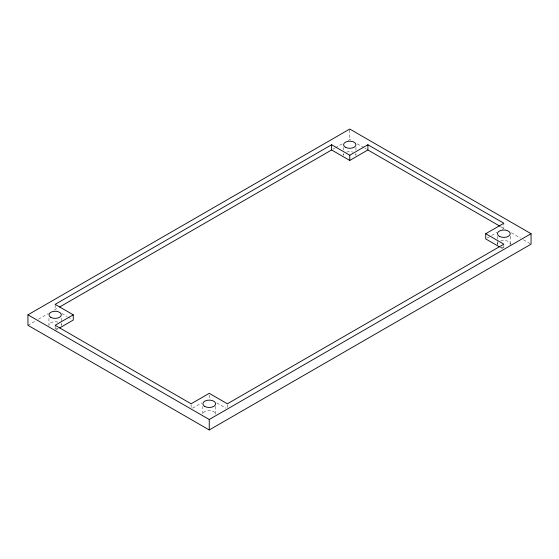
<?xml version="1.0" encoding="UTF-8"?>
<svg xmlns="http://www.w3.org/2000/svg" width="559" height="559" viewBox="0 0 559 559"><rect width="100%" height="100%" fill="white"/><g stroke="black" fill="none" stroke-linecap="round" stroke-linejoin="round"><path stroke-width="0.42" stroke-dasharray="2.79 2.1" d="M27.95 325.296L35.503 320.929M38.529 319.189L48.347 313.515M54.391 310.028L58.164 307.848M333.136 149.099L334.645 148.226M335.4 147.786L342.199 143.866M348.243 140.372L349.752 139.505L351.262 140.372M55.145 330.53L58.919 328.35M192.631 408.161L201.694 402.927M487.238 238.071L491.012 235.884M491.766 235.451L497.056 232.397M502.345 229.344L503.855 228.47L503.855 224.11M357.306 143.866L364.105 147.786M364.859 148.226L366.369 149.099M500.836 226.73L505.364 229.344M511.408 232.837L520.471 238.071M523.497 239.811L531.05 244.171M500.081 247.225L503.855 249.405M61.944 313.515L67.234 316.569M67.988 317.009L71.762 319.189M216.801 402.927L225.864 408.161M510.262 236.324L510.262 244.171M503.855 245.045L503.855 247.665M497.447 236.324L497.447 240.684M497.447 241.558L497.447 244.171M355.943 147.352L355.943 149.973M355.943 153.459L355.943 155.206A6.191 3.578 0 0 0 355.734 154.277M349.752 129.905L349.752 139.505M343.561 147.352L343.561 149.973M343.561 153.459L343.561 155.206A6.191 3.578 0 0 1 343.771 154.277M227.38 404.667L227.38 408.161M215.655 406.414L215.655 414.261A6.408 3.703 0 0 0 209.248 410.565A6.408 3.703 0 0 0 202.84 414.261L202.84 406.414M209.248 395.073L209.248 398.56M191.115 404.667L191.115 408.161M61.336 318.316L61.336 325.296A6.191 3.578 0 0 0 60.505 323.507M55.145 305.235L55.145 309.595M55.145 326.163L55.145 328.783M48.954 318.316L48.954 325.296A6.191 3.578 0 0 1 58.241 322.201M58.241 328.392A6.191 3.578 0 0 1 53.545 328.748M503.855 247.875A6.408 3.703 0 0 1 500.647 247.378M497.664 245.128A6.408 3.703 0 0 1 498.307 242.327M500.647 240.971A6.408 3.703 0 0 1 507.761 241.236A6.408 3.703 0 0 1 510.046 245.128M346.657 152.111A6.191 3.578 0 0 1 352.848 152.111"/><path stroke-width="0.84" d="M27.95 314.829L349.752 129.038L531.05 233.704L531.05 244.171L209.248 429.962L27.95 325.296L27.95 314.829L209.248 419.495L531.05 233.704M499.32 246.792L485.729 238.938L485.729 233.704L503.855 223.237L367.885 144.739L349.752 155.206L331.62 144.739L55.145 304.362L73.271 314.829L73.271 320.062L59.68 327.909M59.68 306.975L331.62 149.973L349.752 160.44L367.885 149.973L500.081 226.29M73.271 314.829L55.145 325.296L191.115 403.794L209.248 393.326L227.38 403.794L503.855 244.171L485.729 233.704M367.885 144.739L367.885 149.973M349.752 155.206L349.752 160.44M331.62 144.739L331.62 149.973M209.248 419.495L209.248 429.962M345.378 147.262A6.191 3.578 0 0 0 355.734 145.661A6.191 3.578 0 0 0 348.152 141.28A6.191 3.578 0 0 0 345.378 147.262M50.764 317.351A6.191 3.578 0 0 0 61.127 315.751A6.191 3.578 0 0 0 53.545 311.377A6.191 3.578 0 0 0 50.764 317.351M499.32 236.324A6.408 3.703 0 0 0 510.046 234.661A6.408 3.703 0 0 0 502.199 230.133A6.408 3.703 0 0 0 499.32 236.324M204.713 406.414A6.408 3.703 0 0 0 215.439 404.758A6.408 3.703 0 0 0 207.592 400.223A6.408 3.703 0 0 0 204.713 406.414"/></g></svg>
